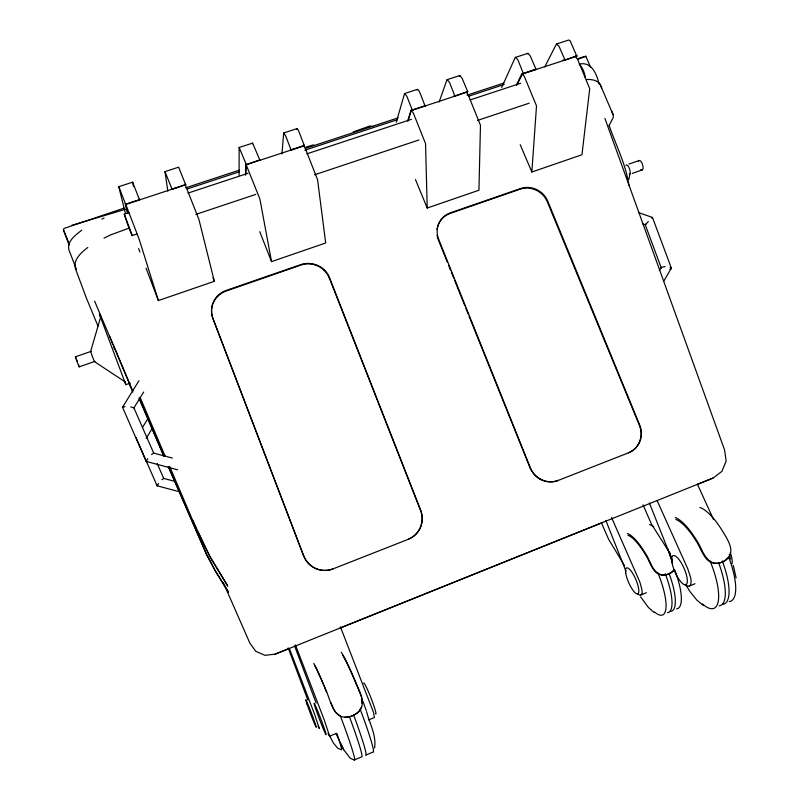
<?xml version="1.0" encoding="UTF-8"?>
<svg xmlns="http://www.w3.org/2000/svg" width="800" height="800" viewBox="0 0 800 800"><rect width="100%" height="100%" fill="white"/><g stroke="black" fill="none" stroke-linecap="round" stroke-linejoin="round"><path stroke-width="1.2" d="M245.48 175.25L245.71 164.07L246.22 164.62M245.98 173.7L246.18 164.81L259.9 199.03L271.53 261.62L325.69 242.98L317.57 179.74L305.48 148.88L303.64 145.95M239.15 147.45L246.41 164.84L259.82 160.04L252.62 143.13L239.15 147.45L239.08 175.13M663.78 281.17L671.34 268.09L652.47 217.45L638.5 212.56M296.79 129.27C297.48 127.43 299.03 132.15 299.44 132.92L304.37 145.78L291.15 150.13A16.4 2.59 71.6 0 1 290.96 149.97M575.56 56.63L577.58 59.26L589.72 88.7L581.96 154.76L531.85 172.01L536.51 105.92L524.47 76.75L522.53 74.07L516.67 85.31M281.93 153.98L283.7 132.99L296.96 128.61M291.15 150.13L285.69 135.98L283.77 132.91M125.24 212.69L118.78 186.69L132.62 182.18L139.57 199.98L125.67 204.49M362.06 703.51L361.59 697.18L354.86 680.71A52.74 3.68 68.8 0 0 347.17 663.66A52.24 3.64 68.8 0 0 342.45 654.96M336.51 733.31L329.62 736.19L324.12 719.58L295.43 644.91M290.23 149.76L290.95 149.91M628.85 179.47L630.03 173.6M252.51 143.1L252.41 143.74M132.62 182.18L133.51 186.43M417.03 90.06C418.09 87.98 419.77 92.51 420.22 93.46L425.12 106.07L412.31 110.23A16.17 3.94 72.6 0 1 412.1 110.06L411.08 110.03L407.78 120.77M396.29 122.19L404.54 93.59L417.39 89.35M125.59 382.17L94.42 361.61L92.46 356.7L90.62 351.52L100.88 316.25M459.31 76.28L459.47 75.82A3.97 1.11 73.2 0 1 459.93 75.55L462.13 78.37L467.74 91.67L454.97 96.25A17.38 4.77 73.1 0 1 454.7 96.09L453.57 96.06M407.98 121.13L411.18 110.75L413.74 109.71M412.36 110.26L406.91 96.39L404.66 93.5M439.12 102.05L446.92 79.91A3.97 1.08 73 0 1 447.36 79.64L449.53 82.48L454.97 96.25M374.55 747.99C376.61 735.51 369.6 723.47 366.59 711.61M172.05 189.42A16.76 1.22 70.6 0 1 171.94 189.25L185.72 184.8L178.63 167.18L164.98 171.63L167.85 191.18M501.7 87.5L515.16 57.66A3.93 1.26 73.8 0 1 515.68 57.37L518 60.12L523.43 73.74A15.85 5.14 74 0 1 523.13 73.61L521.92 73.48L516.55 84.74M368.66 719.9L374.4 717.5L373.51 712.4L340.41 626.83M69.06 244.99L63.4 229.83L64.08 228.43L123.95 208.15M527.34 53.88L527.45 53.66A3.93 1.29 73.9 0 1 527.99 53.36L530.34 56.09L535.99 69.23L523.43 73.74M544.78 66.87L556.38 44.09L568.72 40.02L570.07 40.68L576.83 56.18L529.26 71.72M361.64 706.66L359.54 710.66L356.85 713.14A19.76 19.25 -74.3 0 1 347.41 717.07L345 717.15M577.08 55.72L564.65 60.18A15.75 5.53 74 0 1 564.31 59.97L562.93 60.1M146.18 438.37L152.51 428.03M659.43 270.48L661.36 267.32L665.05 266.56M142.66 427.19L148.54 417.61M172.33 458.07L153.7 453.1L133.91 407.88L143.7 392.02M177.67 469.82L146.18 461.43L122.52 407.24L138.93 380.76M609.04 125.66L613.06 117.89L613.41 115.47L600.05 84.17C597.28 80.01 591.22 79.29 586.58 79.46M590.53 67.15L585.81 56.22L585.08 56.82M147.79 458.7L146.18 461.43L146.85 461.24M158.52 483.45L157.08 485.8L179.76 491.81M652.26 217.73L651.72 218.16M466.01 92.62L466.98 92.88L468.35 95.23L480.47 125.25L478.94 190.22L427.22 208.03L415.46 179.54M648.32 221.56L645.26 224.8L661.33 268.08M728.08 557.6L725.74 559.86A18.5 17.36 62.8 0 1 717.31 563.37C704.49 564.54 701.68 548.7 695.91 540.68A50.15 15.86 66.1 0 0 684.8 526.04A49.68 15.71 66.1 0 0 675.8 519.43M674.04 569.93L671.93 571.95A16.44 15.57 64.1 0 1 664.36 575.08C652.95 576.17 650.47 562.08 645.55 554.85A44.71 12.65 66.6 0 0 636.16 541.66A44.29 12.53 66.6 0 0 627.98 535.3M646.01 224.08L645.26 224.8L642.96 224M161.84 479.74L163.7 478.41L175.38 481.51M87.8 247.48C81.31 252.5 72.73 259.64 75.55 269.01L86.27 297.77L98.01 326.15M151.56 454.52L153.7 453.1M637.39 593.72L639.8 595.17L641.58 594.44L642.09 593.34L641.99 589.83L639.82 581.98L611.55 517.48M696.99 484.54L713.02 478.07L721.92 471.35L726.16 461.04L724.57 449.93L604.94 118.49M122.52 407.24L125.02 406.6M81.68 230.19C75.91 234.98 66.81 240.86 68.87 249.75L76.4 269.23M685.11 584.68L688.04 586.26L690.31 585.39C692.66 580.05 689.26 574.11 687.79 568.85L657.09 500.5M353.23 131.94L369.83 126L372.93 126.55M136.65 437.51L136.13 437.84L157.08 485.8L157.65 485.59M585.81 56.22L577.48 59.52M104 238.12L110.66 234.88L129.2 228.09M101.79 219.16L104.04 218.08M335.94 733.58L343.71 749.78L350.26 758.24L354.2 760L360.76 757.23M366.35 754.87L372.88 752.11A51.58 3.4 68.8 0 0 360.32 709.56M223.31 582.6L249.83 643.07L255.78 651.3L265.08 655.35L275.22 654.12L713.02 478.07M689.3 586.11L695.04 583.72M640.8 595.06L646.45 592.72M669.93 269.4L671.3 268.84M275.22 654.12L289.1 648.54M340 628.08L602.63 522.53M408.24 539.32L333.03 568.88A22.68 22.58 -66 0 1 322.87 570.37A22.9 22.8 -66.1 0 1 314.49 567.99M101.06 318.36L99.39 314.11L125.83 384.67L130.29 383.09M91.23 351.3L75.39 356.82L76.67 360.68L79.17 366.86L94.99 361.33M632.28 173.39L642.36 169.86M628.99 164.07L639.08 160.55M450.56 212.76L520.56 188.53A21.28 20.07 37.9 0 1 534.37 188.62A21.48 20.26 37.9 0 1 542.34 193.39A21.28 20.07 37.9 0 1 547.79 201.24L639.72 425.06A21.7 20.69 57.8 0 1 641.39 434.66A21.91 20.88 57.7 0 1 638.93 443.57A21.7 20.69 57.8 0 1 628.64 452.76L558.12 480.47A21.91 21.13 58 0 1 548.57 481.81A22.12 21.33 58 0 1 539.55 478.88M450.22 213.4L520.12 189.2A21.24 20.03 37.3 0 1 533.91 189.28A21.45 20.22 37.3 0 1 541.87 194.04A21.24 20.02 37.3 0 1 547.33 201.86L639.35 425.25A21.68 20.66 57.1 0 1 641.02 434.83A21.89 20.86 57.1 0 1 638.57 443.74M146.08 268.21L158.38 300.57L214.34 281.31L198.92 219.43L185.33 185.03M128.98 212.59L124.26 214.14L127.76 224.72L132.07 235.53L136.96 234.05M195.82 214.41L255.79 194.4M314.51 174.81L418.89 139.99M477.51 120.43L529.12 103.21M305.84 147.06L313.62 144.87M185.68 187.82L239.1 170.23M305.58 148.34L398.17 117.85M467.02 95.18L503.82 83.06M577.42 58.82L584.55 56.48M125.64 209.24L71.72 225.35M187.34 188.91L239.56 171.7M304.82 150.19L397.39 119.69M468.59 96.23L504.19 84.5M187.95 193.12L248.03 173.28M306.86 153.86L411.44 119.33M470.17 99.94L520.7 83.25M127.89 213.04L125.61 204.17L139.49 199.61M172.03 189.3L185.67 184.42M246.41 164.45L259.82 160.04M291.19 149.73L304.42 145.37M412.49 109.84L425.26 105.64M455.14 95.82L467.74 91.67M523.65 73.29L535.99 69.23M138.66 200.17L176.02 187.88M259.09 160.56L294.31 148.98M424.23 106.26L454.54 96.29M447.17 79.65L459.73 75.55M515.46 57.38L527.76 53.37M411.4 110.47L413.43 113.32L425.55 143.62L427.22 208.03M556.57 43.98L558.92 46.09L564.89 59.73M579.23 64.08C591.41 61.41 596.42 73.44 598.88 83.13L599.02 83.89M575.65 55.63L576.5 56.02A15.72 5.66 74.2 0 0 576.76 56.1L576.83 56.18M124.26 214.14L132.26 235.62M130.73 406.92L133.91 407.88M535.71 69.65L535.77 69.68A15.82 5.27 74.2 0 1 535.47 69.55L535 69.23M303.63 145.05L304.17 145.57A16.37 2.73 71.6 0 0 304.34 145.76L304.37 145.78M670.03 267.33L671.34 268.09M164.98 171.63L171.97 188.92M425.07 106.03L425.12 106.07A16.04 4.07 72.9 0 1 424.86 105.91L424.47 105.57M466.87 91.63L467.29 91.93A17.34 4.89 73 0 0 467.55 92.02M703.44 605.51L696.87 600.12L689.85 591.41L685.51 584.32M339.77 715.86L335.75 712.53L333.44 708.93L330.95 702.58M653.85 612.31L648.39 607.43L640.63 596.85M329.62 736.19L328.08 733.48M185.18 183.98L185.56 184.57A16.72 1.36 70.5 0 0 185.7 184.8L185.69 184.75M118.78 186.69L125.61 204.17M670.05 553.43L651.52 524.2L643 504.8M227.48 585.26L209.84 556.27L198.06 532.32M227.83 586.34L210.07 557.15L192.76 520.43M228.4 591.81L215.24 570.58L206.4 553.93L168.41 466.63M228.48 592.36L215.41 571.29L206.64 554.75L168.25 466.53M624.63 565.76L608.62 539.28L601.76 523.62M171.88 189.06L171.48 188.8M75.39 356.82L76.02 358.19M139.44 199.73L139.12 199.44M125.58 204.29L125.27 203.68L127.61 213.43M128.99 382.84L129.46 383.81L113.12 344.68M328.88 734.3L333.35 742.99L337.69 748.17L341.19 749.73A45.85 2.12 69 0 0 336.95 733.65M340.81 743.72L343.71 749.78M318.09 726.26L319.38 728.61L314.41 713.82L289.4 648.55M697.44 484.28L713.43 519.28M63.4 229.83L65.94 235.79M195.73 527.48L169.65 466.42M132.8 392.04L128.78 382.9M157.19 463.54L163.7 478.41M600.05 84.17L601.66 87.84M611.58 110.83L613.07 114.25M140.14 397.47L165.15 456.21M139.01 397.91L164 456.32M139.37 399.02L163.85 456.23M94.61 301.16L111.37 340.57M110.87 339.1L132.84 391.18M520.22 144.7L531.85 172.01M66.37 236.85L68.54 242.17M438.84 241.11L447.22 261.93M448.61 265.4L450.47 270.02M451.4 272.34L453.73 278.12M454.66 280.43L464.89 305.88M465.82 308.19L468.15 313.97M469.08 316.29L530.02 467.8M438.69 239.37L530.3 467.64A21.93 21.15 58.6 0 0 539.82 478.74A22.13 21.35 58.6 0 0 548.85 481.68A21.92 21.15 58.7 0 0 558.41 480.34M649.4 503.01L672.46 560.92M605.91 520.59L626 571.36M259.74 231.67L271.53 261.62M329.33 278.08L420.54 510.4A22.38 22.13 65 0 1 422.05 520.39A22.6 22.34 65 0 1 419.21 529.72A22.38 22.13 65.1 0 1 408.08 539.4M76.59 359.59L77.23 361.25M212.98 277.82L214.34 281.31M303.62 555.9L212.95 318.77A22.42 21.63 9.2 0 1 212.7 304.32A22.64 21.84 9.2 0 1 217.76 296.24M609.17 125.6C616.01 145.47 626.04 164.56 628.93 185.59M138.61 248.57L139.93 252.04M294.59 645.95L316.16 703.09M288.18 647.9L307.84 700.04M111.65 341.52L112.52 343.82M113.81 347.28L114.68 349.59M109.61 336.05L110.42 338.21M362.92 701.25L366.21 710.44M672.37 561.11L669.68 552.69M672.48 563.31L667.85 548.84M124.55 381.04L125.83 384.67M78.47 364.59L79.17 366.86M729.27 554.51L730.61 559.1M158.38 300.57L139.21 239.4L125.84 204.59M733.27 565.35L736.12 577.93M625.9 165.3A4.98 1.88 72.2 0 1 629.42 168.6A4.98 1.88 72.2 0 1 629.32 174.5M638.59 161.16A4.95 1.92 72.3 0 1 641.37 162.05A4.95 1.92 72.3 0 1 643.07 168.16A4.95 1.92 72.3 0 1 640.88 169.37M665.26 573.64A43.63 12.64 66.5 0 1 667.49 612.69M676.66 608.84A43.57 12.91 66.4 0 0 674.68 569.74L672.51 571.8A16.47 15.59 64.1 0 1 664.94 574.94C653.17 575.98 650.9 561.27 645.72 553.91A46.63 13.19 66.6 0 0 635.91 540.17A46.19 13.07 66.6 0 0 627.39 533.55M657.9 572.89A43.67 12.45 66.5 0 1 654.44 611.92M669.04 573.34A43.61 12.74 66.5 0 1 670.77 611.32M709.98 560.81A48.99 15.61 66 0 1 702.43 603.94M722.29 560.96A48.91 15.96 65.9 0 1 722.81 604.34M718.54 562.52A48.94 15.84 66 0 1 719.17 605.88M728.61 557.02A48.86 16.18 65.9 0 1 729.35 601.58M349.41 716.67A51.67 2.97 68.9 0 1 361.53 756.91M340.14 715.35A51.73 2.7 68.9 0 1 354.2 760M353.6 714.93A51.64 3.13 68.9 0 1 365.59 755.19M363.66 683.17A16.65 1.29 68.7 0 1 371.32 698.82A16.65 1.29 68.7 0 1 375.41 713.66M675.18 517.48A51.81 16.39 66.1 0 1 684.57 524.35A52.31 16.54 66.1 0 1 696.16 539.61C702.23 547.77 704.81 564.31 718.03 563.19A18.53 17.39 62.8 0 0 726.48 559.68C736.75 551.03 726.3 537.71 721.39 529.25A52.11 17.43 65.8 0 0 709.56 514.17A51.62 17.27 65.8 0 0 699.86 507.46M125.49 203.98A16.72 0.62 69.7 0 1 125.38 203.73M139.36 199.37A18.25 0.86 69.8 0 1 139.21 199.07M246.39 164.77A18.18 2.27 71 0 1 246.2 164.54M259.83 160.53A18.15 2.45 71.3 0 1 259.65 160.32M217.72 296.33A22.42 21.63 9.2 0 1 226.19 291.04L300.89 265.1A22.07 21.27 18.9 0 1 315.49 265.07A22.28 21.47 18.9 0 1 323.77 269.96M313.53 567.45A22.68 22.58 -66 0 1 303.73 555.98M333.12 568.82A22.7 22.6 -66.7 0 1 322.96 570.32A22.92 22.82 -66.8 0 1 313.48 567.33A22.71 22.6 -66.6 0 1 303.69 555.83L212.93 318.29A22.46 21.68 9.6 0 1 212.68 303.81A22.67 21.89 9.6 0 1 217.75 295.71A22.46 21.68 9.6 0 1 226.24 290.41L301.01 264.53C312.14 260.91 325.23 266.44 329.48 277.55L420.72 510.29A22.4 22.15 66.2 0 1 422.22 520.29A22.62 22.36 66.2 0 1 419.38 529.63M419.43 529.52A22.4 22.15 66.2 0 1 408.3 539.22M323.68 269.92A22.07 21.27 18.9 0 1 329.24 278.03M438.69 239.38A21.52 20.48 33.8 0 1 438.09 225.5A21.72 20.67 33.8 0 1 442.68 217.77A21.52 20.48 33.8 0 1 450.56 212.76M438.38 239.95A21.49 20.44 33.2 0 1 437.08 235.25M437.03 229.44A21.49 20.44 33.2 0 1 437.78 226.11A21.69 20.63 33.2 0 1 442.35 218.4M442.31 218.49A21.49 20.44 33.2 0 1 450.18 213.48M539.64 478.92A21.91 21.13 58 0 1 532.52 472.32M531.96 471.47A21.91 21.13 58 0 1 530.11 467.83M638.61 443.65A21.68 20.66 57.1 0 1 628.34 452.82M313.74 663.39A54.71 2.7 69 0 1 318.73 673.36A55.24 2.73 69 0 1 326.43 691.35C330.7 700.97 333.28 718.79 347.58 717.13A19.79 19.28 -74.3 0 0 357.03 713.2C368.38 704.4 358.48 689.74 354.66 679.77A55.01 3.83 68.8 0 0 346.64 661.99A54.49 3.8 68.8 0 0 341.23 652.25M314.91 666.14A52.46 2.59 69 0 1 319.29 675.03A52.95 2.61 69 0 1 326.67 692.28M730.22 552.49A15.77 5.38 65.7 0 1 732.08 563.73M649.55 524.58A46.03 13.78 66.4 0 1 653.7 526.81M580.03 65.18A10.83 3.91 73.9 0 1 585.3 77.41M315.54 708.41A16.77 0.67 69.1 0 0 325.8 734.33A16.77 0.67 69.1 0 0 319.05 714.42A16.77 0.67 69.1 0 0 315.54 708.41M306.99 704.04A14.86 0.53 69.1 0 0 316.02 726.98A14.86 0.53 69.1 0 0 309.93 709.25A14.86 0.53 69.1 0 0 306.99 704.04M625.71 573.02A14.16 3.9 66.6 0 0 636.79 593.85A14.16 3.9 66.6 0 0 634.01 575.69A14.16 3.9 66.6 0 0 625.71 573.02M671.85 561.52A15.88 4.89 66.2 0 0 684.67 584.78A15.88 4.89 66.2 0 0 682.08 564.33A15.88 4.89 66.2 0 0 671.85 561.52"/></g></svg>
